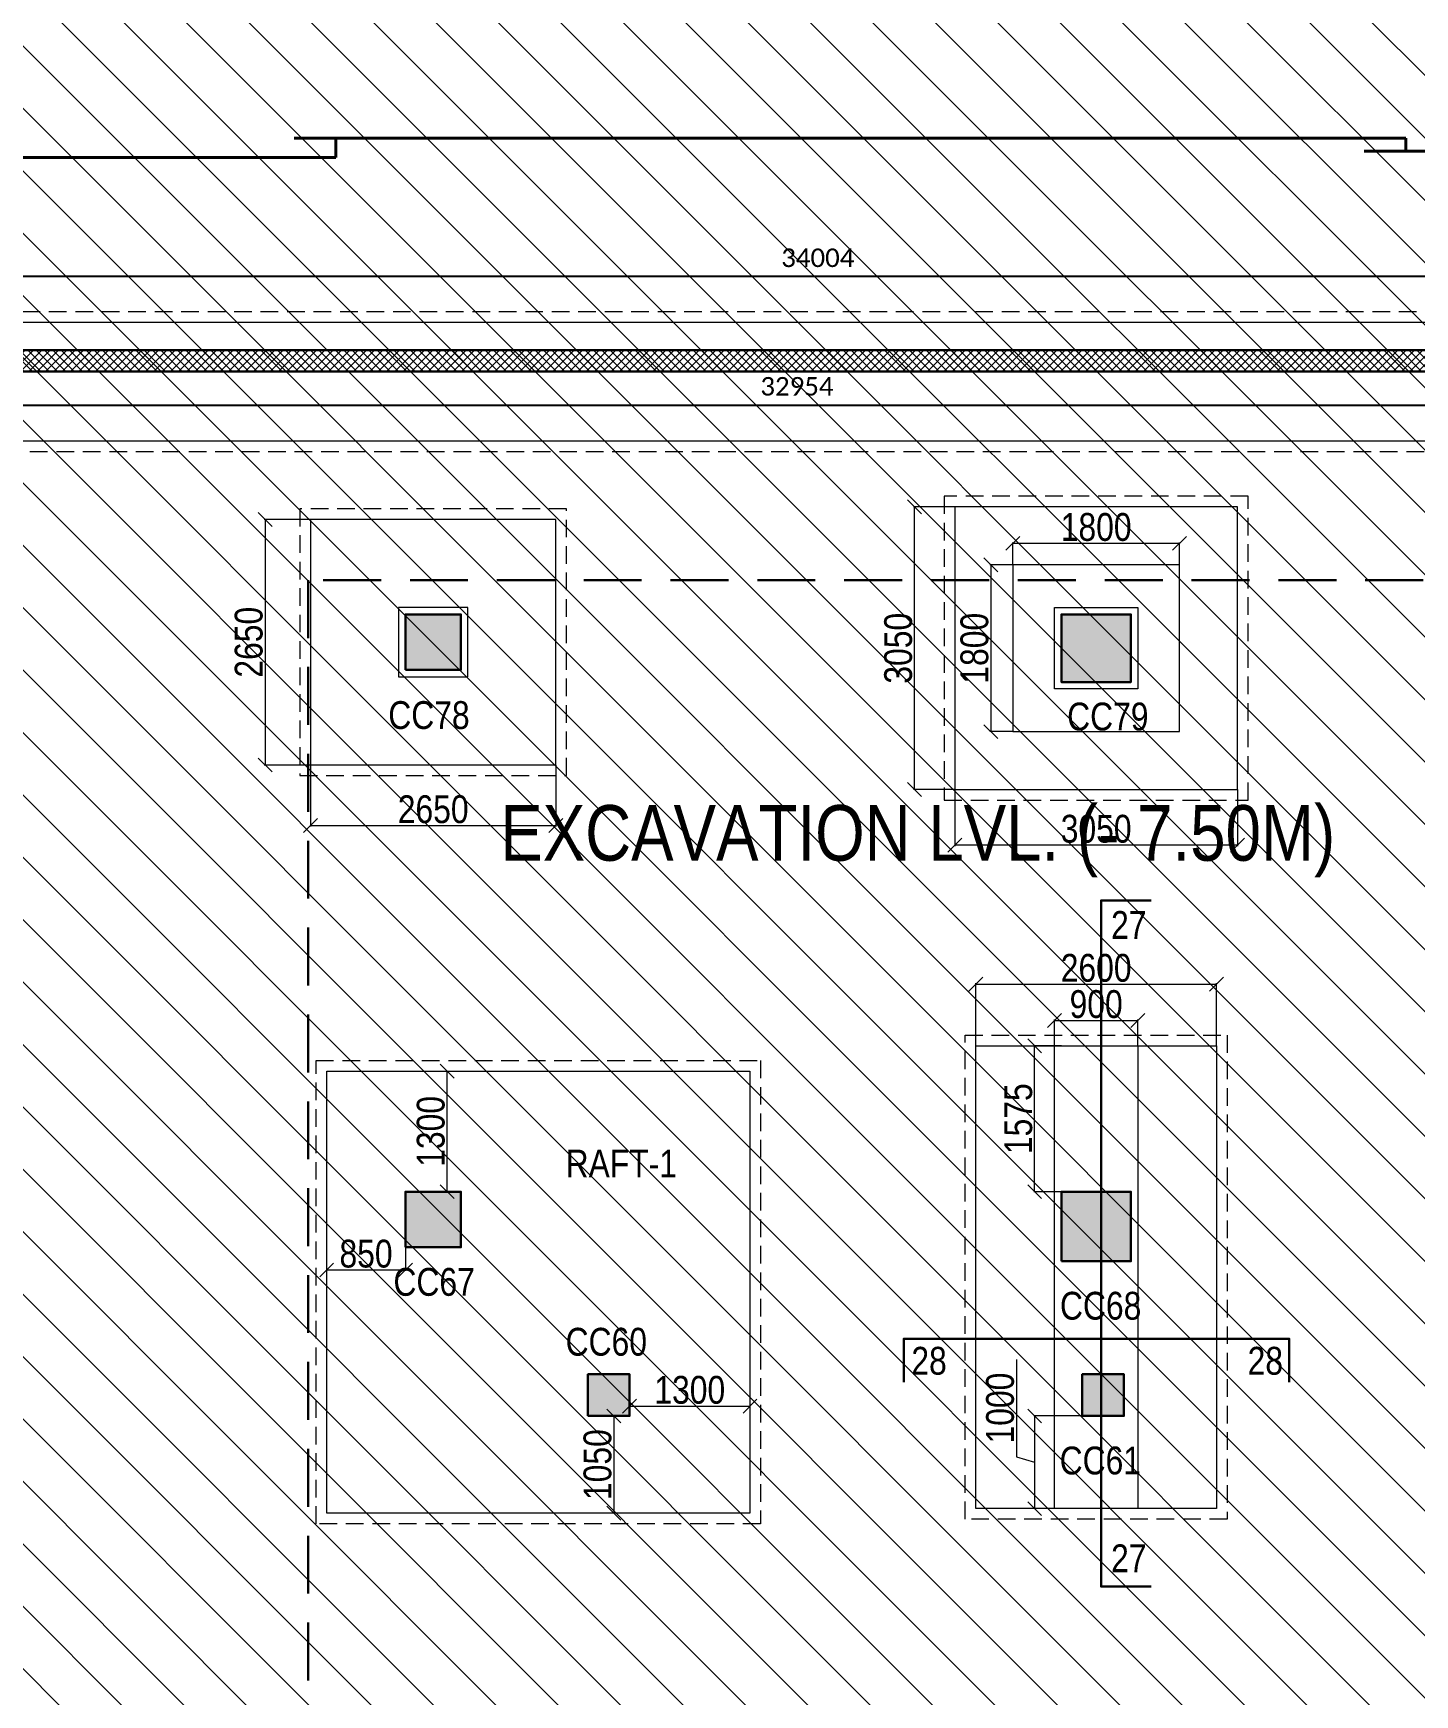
# Model space of a CAD drawing. Header units: millimetres. Extents: x 1112055 to 3390982, y -148532 to 766891.
# Drawn here: x 2761989 to 2776904, y 354733 to 372664 of the extents above; entities that cross this region are included whole.
import ezdxf

# ---------------------------------------------------------------- set-up
doc = ezdxf.new("R2010")
doc.units = ezdxf.units.MM
doc.header["$PDMODE"] = 35
doc.header["$PDSIZE"] = -25
doc.linetypes.add('DASHED2', pattern=[0.375, 0.25, -0.125])
doc.linetypes.add('Hidden', pattern=[9.525, 6.35, -3.175])
for name, color, linetype, lineweight in [('B COL. NO.', 3, 'Continuous', 20), ('B FINAL COLUMN', 1, 'Continuous', 30), ('B FOOTING', 49, 'Continuous', 20), ('B FOOTING DIM', 234, 'Continuous', 9), ('B HATCH', 250, 'Continuous', 0), ('B P.C.C', 251, 'Continuous', 0), ('EXCAVATION LINE', 236, 'Continuous', 30)]:
    doc.layers.add(name, color=color, linetype=linetype, lineweight=lineweight)
doc.layers.add('B Pedestal', color=7, linetype='Continuous', lineweight=9, true_color=0x5c8948)
doc.layers.add('B-COL HT', color=7, linetype='Continuous', lineweight=0, true_color=0x4e4f45)
doc.styles.add('Cali', font='calibri.ttf')
doc.styles.add('SWINC', font='swissc.ttf')
doc.dimstyles.new('1.100', dxfattribs={"dimtxt": 200, "dimasz": 100, "dimexe": 100, "dimexo": 100, "dimgap": 100, "dimtad": 1, "dimdec": 0, "dimzin": 0, "dimdsep": 46, "dimtxsty": 'Cali', "dimblk": 'OBLIQUE', "dimcen": 0, "dimdle": 100, "dimclrd": 256, "dimclre": 256, "dimclrt": 3, "dimadec": 0, "dimazin": 0, "dimtfac": 1, "dimtdec": 0, "dimtofl": 0, "dimtmove": 1, "dimatfit": 0, "dimfxl": 100, "dimfxlon": 1, "dimtolj": 1, "dimtzin": 0, "dimlwd": -1, "dimlwe": -1, "dimarcsym": 0})
doc.dimstyles.new('BHOOMI', dxfattribs={"dimtxt": 230, "dimasz": 150, "dimexe": 10, "dimexo": 0, "dimgap": 25, "dimtad": 1, "dimdec": 0, "dimzin": 0, "dimdsep": 46, "dimtxsty": 'SWINC', "dimblk": 'OBLIQUE', "dimcen": 0.09, "dimclrd": 250, "dimclre": 250, "dimclrt": 256, "dimaunit": 1, "dimadec": 3, "dimazin": 0, "dimtfac": 1, "dimtdec": 0, "dimtofl": 0, "dimtmove": 1, "dimatfit": 3, "dimfxl": 100, "dimtolj": 1, "dimtzin": 0, "dimlwd": 9, "dimlwe": 5, "dimarcsym": 0})

# ---------------------------------------------------------------- blocks, each defined once
blk = doc.blocks.new('_Oblique')
at = {"color": 0, "linetype": 'ByBlock', "lineweight": -2}
blk.add_line((-0.5, -0.5), (0.5, 0.5), dxfattribs=at)
blk = doc.blocks.new('*D4585')
at = {"layer": 'B FOOTING DIM', "color": 250, "lineweight": 5, "ltscale": 0.5, "transparency": 16777216}
for p, q in [((2764982, 367417), (2764482, 367417)), ((2764492, 367417), (2764492, 364767)), ((2764982, 364767), (2764482, 364767))]:
    blk.add_line(p, q, dxfattribs=at)
at = {"layer": 'Defpoints', "color": 0, "transparency": 16777216}
for p in [(2764982, 367417), (2764492, 364767), (2764982, 364767)]:
    blk.add_point(p, dxfattribs=at)
at = {"layer": 'B FOOTING DIM', "color": 250, "lineweight": 5, "transparency": 16777216, "xscale": 150, "yscale": 150, "zscale": 150}
for p, rotation in [((2764492, 367417), 90), ((2764492, 364767), 270)]:
    blk.add_blockref('_Oblique', p, dxfattribs=dict(at, rotation=rotation))
at = {"layer": 'B FOOTING DIM', "transparency": 16777216, "insert": (2764317, 366092), "char_height": 300, "attachment_point": 5, "rotation": 90, "style": 'SWINC'}
blk.add_mtext('\\A1;2650', dxfattribs=at)
blk = doc.blocks.new('*D4586')
at = {"layer": 'B FOOTING DIM', "color": 250, "lineweight": 5, "ltscale": 0.5, "transparency": 16777216}
for p, q in [((2764982, 364767), (2764982, 364103)), ((2767632, 364767), (2767632, 364103)), ((2764982, 364113), (2767632, 364113))]:
    blk.add_line(p, q, dxfattribs=at)
at = {"layer": 'Defpoints', "color": 0, "transparency": 16777216}
for p in [(2764982, 364767), (2767632, 364767), (2767632, 364113)]:
    blk.add_point(p, dxfattribs=at)
at = {"layer": 'B FOOTING DIM', "color": 250, "lineweight": 5, "transparency": 16777216, "xscale": 150, "yscale": 150, "zscale": 150, "rotation": 180}
blk.add_blockref('_Oblique', (2764982, 364113), dxfattribs=at)
at = {"layer": 'B FOOTING DIM', "color": 250, "lineweight": 5, "transparency": 16777216, "xscale": 150, "yscale": 150, "zscale": 150}
blk.add_blockref('_Oblique', (2767632, 364113), dxfattribs=at)
at = {"layer": 'B FOOTING DIM', "transparency": 16777216, "insert": (2766307, 364288), "char_height": 300, "attachment_point": 5, "style": 'SWINC'}
blk.add_mtext('\\A1;2650', dxfattribs=at)
blk = doc.blocks.new('*D4617')
at = {"layer": 'B FOOTING DIM', "color": 250, "lineweight": 5, "ltscale": 0.5, "transparency": 16777216}
for p, q in [((2771939, 367552), (2771493, 367552)), ((2771503, 364502), (2771503, 367552)), ((2771939, 364502), (2771493, 364502))]:
    blk.add_line(p, q, dxfattribs=at)
at = {"layer": 'Defpoints', "color": 0, "transparency": 16777216}
for p in [(2771503, 367552), (2771939, 367552), (2771939, 364502)]:
    blk.add_point(p, dxfattribs=at)
at = {"layer": 'B FOOTING DIM', "color": 250, "lineweight": 5, "transparency": 16777216, "xscale": 150, "yscale": 150, "zscale": 150}
for p, rotation in [((2771503, 367552), 90), ((2771503, 364502), 270)]:
    blk.add_blockref('_Oblique', p, dxfattribs=dict(at, rotation=rotation))
at = {"layer": 'B FOOTING DIM', "transparency": 16777216, "insert": (2771328, 366027), "char_height": 300, "attachment_point": 5, "rotation": 90, "style": 'SWINC'}
blk.add_mtext('\\A1;3050', dxfattribs=at)
blk = doc.blocks.new('*D4618')
at = {"layer": 'B FOOTING DIM', "color": 250, "lineweight": 5, "ltscale": 0.5, "transparency": 16777216}
for p, q in [((2771939, 364502), (2771939, 363892)), ((2774989, 364502), (2774989, 363892)), ((2774989, 363902), (2771939, 363902))]:
    blk.add_line(p, q, dxfattribs=at)
at = {"layer": 'Defpoints', "color": 0, "transparency": 16777216}
for p in [(2771939, 364502), (2774989, 364502), (2771939, 363902)]:
    blk.add_point(p, dxfattribs=at)
at = {"layer": 'B FOOTING DIM', "color": 250, "lineweight": 5, "transparency": 16777216, "xscale": 150, "yscale": 150, "zscale": 150, "rotation": 180}
blk.add_blockref('_Oblique', (2771939, 363902), dxfattribs=at)
at = {"layer": 'B FOOTING DIM', "color": 250, "lineweight": 5, "transparency": 16777216, "xscale": 150, "yscale": 150, "zscale": 150}
blk.add_blockref('_Oblique', (2774989, 363902), dxfattribs=at)
at = {"layer": 'B FOOTING DIM', "transparency": 16777216, "insert": (2773464, 364077), "char_height": 300, "attachment_point": 5, "style": 'SWINC'}
blk.add_mtext('\\A1;3050', dxfattribs=at)
blk = doc.blocks.new('*D4619')
at = {"layer": 'B FOOTING DIM', "color": 250, "lineweight": 5, "ltscale": 0.5, "transparency": 16777216}
for p, q in [((2772564, 366927), (2772564, 367169)), ((2774364, 367159), (2772564, 367159)), ((2774364, 366927), (2774364, 367169))]:
    blk.add_line(p, q, dxfattribs=at)
at = {"layer": 'Defpoints', "color": 0, "transparency": 16777216}
for p in [(2772564, 367159), (2772564, 366927), (2774364, 366927)]:
    blk.add_point(p, dxfattribs=at)
at = {"layer": 'B FOOTING DIM', "color": 250, "lineweight": 5, "transparency": 16777216, "xscale": 150, "yscale": 150, "zscale": 150, "rotation": 180}
blk.add_blockref('_Oblique', (2772564, 367159), dxfattribs=at)
at = {"layer": 'B FOOTING DIM', "color": 250, "lineweight": 5, "transparency": 16777216, "xscale": 150, "yscale": 150, "zscale": 150}
blk.add_blockref('_Oblique', (2774364, 367159), dxfattribs=at)
at = {"layer": 'B FOOTING DIM', "transparency": 16777216, "insert": (2773464, 367334), "char_height": 300, "attachment_point": 5, "style": 'SWINC'}
blk.add_mtext('\\A1;1800', dxfattribs=at)
blk = doc.blocks.new('*D4620')
at = {"layer": 'B FOOTING DIM', "color": 250, "lineweight": 5, "ltscale": 0.5, "transparency": 16777216}
for p, q in [((2772564, 366927), (2772316, 366927)), ((2772326, 366927), (2772326, 365127)), ((2772564, 365127), (2772316, 365127))]:
    blk.add_line(p, q, dxfattribs=at)
at = {"layer": 'Defpoints', "color": 0, "transparency": 16777216}
for p in [(2772564, 366927), (2772326, 365127), (2772564, 365127)]:
    blk.add_point(p, dxfattribs=at)
at = {"layer": 'B FOOTING DIM', "color": 250, "lineweight": 5, "transparency": 16777216, "xscale": 150, "yscale": 150, "zscale": 150}
for p, rotation in [((2772326, 366927), 90), ((2772326, 365127), 270)]:
    blk.add_blockref('_Oblique', p, dxfattribs=dict(at, rotation=rotation))
at = {"layer": 'B FOOTING DIM', "transparency": 16777216, "insert": (2772151, 366027), "char_height": 300, "attachment_point": 5, "rotation": 90, "style": 'SWINC'}
blk.add_mtext('\\A1;1800', dxfattribs=at)
blk = doc.blocks.new('*D4631')
at = {"layer": 'B FOOTING DIM', "color": 250, "lineweight": 5, "ltscale": 0.5, "transparency": 16777216}
for p, q in [((2773089, 361737), (2772790, 361737)), ((2772800, 360162), (2772800, 361737)), ((2773089, 360162), (2772790, 360162))]:
    blk.add_line(p, q, dxfattribs=at)
at = {"layer": 'Defpoints', "color": 0, "transparency": 16777216}
for p in [(2772800, 361737), (2773089, 361737), (2773089, 360162)]:
    blk.add_point(p, dxfattribs=at)
at = {"layer": 'B FOOTING DIM', "color": 250, "lineweight": 5, "transparency": 16777216, "xscale": 150, "yscale": 150, "zscale": 150}
for p, rotation in [((2772800, 361737), 90), ((2772800, 360162), 270)]:
    blk.add_blockref('_Oblique', p, dxfattribs=dict(at, rotation=rotation))
at = {"layer": 'B FOOTING DIM', "transparency": 16777216, "insert": (2772625, 360950), "char_height": 300, "attachment_point": 5, "rotation": 90, "style": 'SWINC'}
blk.add_mtext('\\A1;1575', dxfattribs=at)
blk = doc.blocks.new('*D4632')
at = {"layer": 'B FOOTING DIM', "color": 250, "lineweight": 5, "ltscale": 0.5, "transparency": 16777216}
for p, q in [((2772603, 358352), (2772603, 357302)), ((2773314, 357742), (2772790, 357742)), ((2772800, 357742), (2772800, 356742)), ((2772603, 357302), (2772800, 357242)), ((2773314, 356742), (2772790, 356742))]:
    blk.add_line(p, q, dxfattribs=at)
at = {"layer": 'Defpoints', "color": 0, "transparency": 16777216}
for p in [(2773314, 357742), (2772800, 356742), (2773314, 356742)]:
    blk.add_point(p, dxfattribs=at)
at = {"layer": 'B FOOTING DIM', "color": 250, "lineweight": 5, "transparency": 16777216, "xscale": 150, "yscale": 150, "zscale": 150}
for p, rotation in [((2772800, 357742), 90), ((2772800, 356742), 270)]:
    blk.add_blockref('_Oblique', p, dxfattribs=dict(at, rotation=rotation))
at = {"layer": 'B FOOTING DIM', "transparency": 16777216, "insert": (2772428, 357827), "char_height": 300, "attachment_point": 5, "rotation": 90, "style": 'SWINC'}
blk.add_mtext('\\A1;1000', dxfattribs=at)
blk = doc.blocks.new('*D4633')
at = {"layer": 'B FOOTING DIM', "color": 250, "lineweight": 5, "ltscale": 0.5, "transparency": 16777216}
for p, q in [((2773014, 361737), (2773014, 362020)), ((2773014, 362010), (2773914, 362010)), ((2773914, 361737), (2773914, 362020))]:
    blk.add_line(p, q, dxfattribs=at)
at = {"layer": 'Defpoints', "color": 0, "transparency": 16777216}
for p in [(2773914, 362010), (2773014, 361737), (2773914, 361737)]:
    blk.add_point(p, dxfattribs=at)
at = {"layer": 'B FOOTING DIM', "color": 250, "lineweight": 5, "transparency": 16777216, "xscale": 150, "yscale": 150, "zscale": 150, "rotation": 180}
blk.add_blockref('_Oblique', (2773014, 362010), dxfattribs=at)
at = {"layer": 'B FOOTING DIM', "color": 250, "lineweight": 5, "transparency": 16777216, "xscale": 150, "yscale": 150, "zscale": 150}
blk.add_blockref('_Oblique', (2773914, 362010), dxfattribs=at)
at = {"layer": 'B FOOTING DIM', "transparency": 16777216, "insert": (2773464, 362185), "char_height": 300, "attachment_point": 5, "style": 'SWINC'}
blk.add_mtext('\\A1;900', dxfattribs=at)
blk = doc.blocks.new('*D4634')
at = {"layer": 'B FOOTING DIM', "color": 250, "lineweight": 5, "ltscale": 0.5, "transparency": 16777216}
for p, q in [((2772164, 361737), (2772164, 362411)), ((2772164, 362401), (2774764, 362401)), ((2774764, 361737), (2774764, 362411))]:
    blk.add_line(p, q, dxfattribs=at)
at = {"layer": 'Defpoints', "color": 0, "transparency": 16777216}
for p in [(2774764, 362401), (2772164, 361737), (2774764, 361737)]:
    blk.add_point(p, dxfattribs=at)
at = {"layer": 'B FOOTING DIM', "color": 250, "lineweight": 5, "transparency": 16777216, "xscale": 150, "yscale": 150, "zscale": 150, "rotation": 180}
blk.add_blockref('_Oblique', (2772164, 362401), dxfattribs=at)
at = {"layer": 'B FOOTING DIM', "color": 250, "lineweight": 5, "transparency": 16777216, "xscale": 150, "yscale": 150, "zscale": 150}
blk.add_blockref('_Oblique', (2774764, 362401), dxfattribs=at)
at = {"layer": 'B FOOTING DIM', "transparency": 16777216, "insert": (2773464, 362576), "char_height": 300, "attachment_point": 5, "style": 'SWINC'}
blk.add_mtext('\\A1;2600', dxfattribs=at)
blk = doc.blocks.new('*D4686')
at = {"layer": 'B FOOTING DIM', "color": 250, "lineweight": 5, "ltscale": 0.5, "transparency": 16777216}
for p, q in [((2768427, 357987), (2768427, 357837)), ((2769727, 357971), (2769727, 357837)), ((2768427, 357847), (2769727, 357847))]:
    blk.add_line(p, q, dxfattribs=at)
at = {"layer": 'Defpoints', "color": 0, "transparency": 16777216}
for p in [(2768427, 357987), (2769727, 357971), (2769727, 357847)]:
    blk.add_point(p, dxfattribs=at)
at = {"layer": 'B FOOTING DIM', "color": 250, "lineweight": 5, "transparency": 16777216, "xscale": 150, "yscale": 150, "zscale": 150, "rotation": 180}
blk.add_blockref('_Oblique', (2768427, 357847), dxfattribs=at)
at = {"layer": 'B FOOTING DIM', "color": 250, "lineweight": 5, "transparency": 16777216, "xscale": 150, "yscale": 150, "zscale": 150}
blk.add_blockref('_Oblique', (2769727, 357847), dxfattribs=at)
at = {"layer": 'B FOOTING DIM', "transparency": 16777216, "insert": (2769077, 358022), "char_height": 300, "attachment_point": 5, "style": 'SWINC'}
blk.add_mtext('\\A1;1300', dxfattribs=at)
blk = doc.blocks.new('*D4687')
at = {"layer": 'B FOOTING DIM', "color": 250, "lineweight": 5, "ltscale": 0.5, "transparency": 16777216}
for p, q in [((2765157, 359657), (2765157, 359307)), ((2766007, 359662), (2766007, 359307)), ((2766007, 359317), (2765157, 359317))]:
    blk.add_line(p, q, dxfattribs=at)
at = {"layer": 'Defpoints', "color": 0, "transparency": 16777216}
for p in [(2765157, 359657), (2766007, 359662), (2765157, 359317)]:
    blk.add_point(p, dxfattribs=at)
at = {"layer": 'B FOOTING DIM', "color": 250, "lineweight": 5, "transparency": 16777216, "xscale": 150, "yscale": 150, "zscale": 150, "rotation": 180}
blk.add_blockref('_Oblique', (2765157, 359317), dxfattribs=at)
at = {"layer": 'B FOOTING DIM', "color": 250, "lineweight": 5, "transparency": 16777216, "xscale": 150, "yscale": 150, "zscale": 150}
blk.add_blockref('_Oblique', (2766007, 359317), dxfattribs=at)
at = {"layer": 'B FOOTING DIM', "transparency": 16777216, "insert": (2765582, 359492), "char_height": 300, "attachment_point": 5, "style": 'SWINC'}
blk.add_mtext('\\A1;850', dxfattribs=at)
blk = doc.blocks.new('*D4688')
at = {"layer": 'B FOOTING DIM', "color": 250, "lineweight": 5, "ltscale": 0.5, "transparency": 16777216}
for p, q in [((2768427, 357742), (2768247, 357742)), ((2768257, 357742), (2768257, 356692)), ((2768427, 356692), (2768247, 356692))]:
    blk.add_line(p, q, dxfattribs=at)
at = {"layer": 'Defpoints', "color": 0, "transparency": 16777216}
for p in [(2768427, 357742), (2768257, 356692), (2768427, 356692)]:
    blk.add_point(p, dxfattribs=at)
at = {"layer": 'B FOOTING DIM', "color": 250, "lineweight": 5, "transparency": 16777216, "xscale": 150, "yscale": 150, "zscale": 150}
for p, rotation in [((2768257, 357742), 90), ((2768257, 356692), 270)]:
    blk.add_blockref('_Oblique', p, dxfattribs=dict(at, rotation=rotation))
at = {"layer": 'B FOOTING DIM', "transparency": 16777216, "insert": (2768082, 357217), "char_height": 300, "attachment_point": 5, "rotation": 90, "style": 'SWINC'}
blk.add_mtext('\\A1;1050', dxfattribs=at)
blk = doc.blocks.new('*D4689')
at = {"layer": 'B FOOTING DIM', "color": 250, "lineweight": 5, "ltscale": 0.5, "transparency": 16777216}
for p, q in [((2766307, 361463), (2766467, 361463)), ((2766457, 360162), (2766457, 361463)), ((2766307, 360162), (2766467, 360162))]:
    blk.add_line(p, q, dxfattribs=at)
at = {"layer": 'Defpoints', "color": 0, "transparency": 16777216}
for p in [(2766307, 361463), (2766457, 361463), (2766307, 360162)]:
    blk.add_point(p, dxfattribs=at)
at = {"layer": 'B FOOTING DIM', "color": 250, "lineweight": 5, "transparency": 16777216, "xscale": 150, "yscale": 150, "zscale": 150}
for p, rotation in [((2766457, 361463), 90), ((2766457, 360162), 270)]:
    blk.add_blockref('_Oblique', p, dxfattribs=dict(at, rotation=rotation))
at = {"layer": 'B FOOTING DIM', "transparency": 16777216, "insert": (2766282, 360813), "char_height": 300, "attachment_point": 5, "rotation": 90, "style": 'SWINC'}
blk.add_mtext('\\A1;1300', dxfattribs=at)
blk = doc.blocks.new('*D6821')
at = {"transparency": 16777216}
for p, q in [((2753657, 368651), (2786811, 368651)), ((2753757, 368651), (2753757, 368551)), ((2786711, 368651), (2786711, 368551))]:
    blk.add_line(p, q, dxfattribs=at)
at = {"layer": 'Defpoints', "color": 0, "lineweight": 40, "transparency": 16777216}
for p in [(2753757, 369243), (2786711, 369013), (2786711, 368651)]:
    blk.add_point(p, dxfattribs=at)
at = {"transparency": 16777216, "xscale": 100, "yscale": 100, "zscale": 100, "rotation": 180}
blk.add_blockref('_Oblique', (2753757, 368651), dxfattribs=at)
at = {"transparency": 16777216, "xscale": 100, "yscale": 100, "zscale": 100}
blk.add_blockref('_Oblique', (2786711, 368651), dxfattribs=at)
at = {"color": 3, "lineweight": 40, "transparency": 16777216, "insert": (2770234, 368853), "char_height": 200, "attachment_point": 5, "style": 'Cali'}
blk.add_mtext('\\A1;32954', dxfattribs=at)
blk = doc.blocks.new('*D6824')
at = {"transparency": 16777216}
for p, q in [((2753457, 370038), (2753457, 370138)), ((2787461, 370038), (2787461, 370138)), ((2787561, 370038), (2753357, 370038))]:
    blk.add_line(p, q, dxfattribs=at)
at = {"layer": 'Defpoints', "color": 0, "lineweight": 40, "transparency": 16777216}
for p in [(2753457, 370038), (2753457, 369543), (2787461, 368263)]:
    blk.add_point(p, dxfattribs=at)
at = {"transparency": 16777216, "xscale": 100, "yscale": 100, "zscale": 100, "rotation": 180}
blk.add_blockref('_Oblique', (2753457, 370038), dxfattribs=at)
at = {"transparency": 16777216, "xscale": 100, "yscale": 100, "zscale": 100}
blk.add_blockref('_Oblique', (2787461, 370038), dxfattribs=at)
at = {"color": 3, "lineweight": 40, "transparency": 16777216, "insert": (2770459, 370240), "char_height": 200, "attachment_point": 5, "style": 'Cali'}
blk.add_mtext('\\A1;34004', dxfattribs=at)

msp = doc.modelspace()

# ---------------------------------------------------------------- hatches: boundary and pattern name
at = {"layer": 'B HATCH', "lineweight": 0}
h = msp.add_hatch(dxfattribs=at)
h.set_pattern_fill('ANSI37', color=250, scale=20, style=0)
h.set_pattern_definition([(45, (1040446.71, -149308.41), (-44.9012806, 44.9012806), []), (135, (1040446.71, -149308.41), (-44.9012806, -44.9012806), [])])
h.paths.add_polyline_path([(2817077.2, 369281.5), (2817077.2, 372824.4), (2809902.2, 372698.5), (2809902.2, 369281.7)], flags=16)
h.paths.add_polyline_path([(2791213.2, 369828.2), (2796162.2, 369828.2), (2796162.2, 372457.1), (2791213.2, 372370.2)], flags=16)
h.paths.add_polyline_path([(2798052.2, 372490.5), (2798502.2, 372498.4), (2798502.2, 369281.2), (2798052.2, 369281.2)], flags=16)
h.paths.add_polyline_path([(2753987.2, 369013), (2753987.2, 260347.4), (2804447.2, 260347.4), (2804447.2, 300147.4), (2817077.2, 300147.4), (2817077.2, 369051.5), (2798038.8, 369052), (2798038.8, 366392.4), (2797822.2, 366392.4), (2797822.2, 372486.5), (2796392.2, 372461.4), (2796392.2, 366392.4), (2796162.2, 366392.4), (2796162.2, 369598.2), (2786711.2, 369598.2), (2786711.2, 369013)], flags=16)
h.paths.add_polyline_path([(2809676.9, 372694.5), (2809676.9, 369281.7), (2802247.2, 369281.9), (2802247.2, 372564.1)], flags=16)
h.paths.add_polyline_path([(2798732.2, 369282), (2798732.2, 372502.4), (2802017.2, 372560.1), (2802017.2, 369281.9)], flags=16)
h.paths.add_polyline_path([(2786481.2, 369243), (2753757.2, 369243), (2753757.2, 260117.4), (2804677.2, 260117.4), (2804677.2, 299917.4), (2817307.2, 299917.4), (2817307.2, 373058.5), (2790983.2, 372596.5), (2790983.2, 369828.2), (2786481.2, 369828.2)])
at = {"layer": 'B-COL HT', "lineweight": 0}
h = msp.add_hatch(color=250, dxfattribs=at)
h.dxf.hatch_style = 1
h.paths.add_polyline_path([(2766007.2, 365792.4), (2766607.2, 365792.4), (2766607.2, 366392.4), (2766007.2, 366392.4)])
h = msp.add_hatch(color=250, dxfattribs=at)
h.dxf.hatch_style = 1
h.paths.add_polyline_path([(2773088.9, 365662.4), (2773838.9, 365662.4), (2773838.9, 366392.4), (2773088.9, 366392.4)])
h = msp.add_hatch(color=250, dxfattribs=at)
h.dxf.hatch_style = 1
h.paths.add_polyline_path([(2766007.2, 359562.4), (2766607.2, 359562.4), (2766607.2, 360162.4), (2766007.2, 360162.4)])
h = msp.add_hatch(color=250, dxfattribs=at)
h.dxf.hatch_style = 1
h.paths.add_polyline_path([(2773088.9, 359412.4), (2773838.9, 359412.4), (2773838.9, 360162.4), (2773088.9, 360162.4)])
h = msp.add_hatch(color=250, dxfattribs=at)
h.dxf.hatch_style = 1
h.paths.add_polyline_path([(2767977.2, 357742.4), (2768427.2, 357742.4), (2768427.2, 358192.4), (2767977.2, 358192.4)])
h = msp.add_hatch(color=250, dxfattribs=at)
h.dxf.hatch_style = 1
h.paths.add_polyline_path([(2767977.2, 357742.4), (2768427.2, 357742.4), (2768427.2, 358192.4), (2767977.2, 358192.4)])
h = msp.add_hatch(color=250, dxfattribs=at)
h.dxf.hatch_style = 1
h.paths.add_polyline_path([(2773313.9, 357742.4), (2773763.9, 357742.4), (2773763.9, 358192.4), (2773313.9, 358192.4)])
at = {"layer": 'EXCAVATION LINE', "lineweight": 0}
h = msp.add_hatch(dxfattribs=at)
h.set_pattern_fill('ANSI31', color=250, scale=150, angle=270)
h.set_pattern_definition([(315, (931955.6, -148808.4), (336.7596, 336.7596), [])])
h.paths.add_polyline_path([(2806897.2, 349752.4), (2806897.2, 356982.4), (2814207.2, 356982.4), (2814207.2, 349752.4)])
h.paths.add_polyline_path([(2804690.6, 337547.4), (2804690.6, 337147.1), (2812646.9, 337147.1), (2812646.9, 329467.6), (2802846.9, 329467.6), (2802846.9, 331747.4), (2798890.6, 331747.4), (2798890.6, 337547.4)])
h.paths.add_polyline_path([(2753042.2, 321417.4), (2818615.6, 321417.4), (2818615.6, 375249.3), (2753042.2, 375249.3)])

# ---------------------------------------------------------------- linework, layer by layer
at = {"color": 4, "lineweight": 40}
for p, q in [((2765257.2, 371531.6), (2764807.2, 371531.6)), ((2764807.2, 371531.6), (2776807.2, 371531.6)), ((2765257.2, 371324), (2765257.2, 371531.6)), ((2776807.2, 371392.2), (2776357.2, 371392.2)), ((2776357.2, 371392.2), (2788357.2, 371392.2)), ((2776807.2, 371531.6), (2776807.2, 371392.2)), ((2753757.2, 371324), (2765257.2, 371324))]:
    msp.add_line(p, q, dxfattribs=at)
at = {"color": 16, "linetype": 'DASHED2', "lineweight": 30, "ltscale": 2500}
msp.add_lwpolyline([(2764957.2, 324917.4), (2817307.2, 324917.4), (2817307.2, 366762.4), (2764957.2, 366762.4)], close=True, dxfattribs=at)
at = {"color": 6, "lineweight": 30}
for points in [[(2774056.6, 363305.5), (2773516.6, 363305.5), (2773516.6, 355900.5), (2774056.6, 355900.5)], [(2771386.6, 358105.5), (2771386.6, 358575.5), (2775547.7, 358575.5), (2775547.7, 358105.5)]]:
    msp.add_lwpolyline(points, dxfattribs=at)
at = {"layer": 'B FINAL COLUMN', "color": 16, "lineweight": 30}
msp.add_lwpolyline([(2786481.2, 369243), (2753757.2, 369243), (2753757.2, 260117.4), (2804677.2, 260117.4), (2804677.2, 299917.4), (2817307.2, 299917.4), (2817307.2, 373058.5), (2790983.2, 372596.5), (2790983.2, 369828.2), (2786481.2, 369828.2), (2786481.2, 369243)], dxfattribs=at)
msp.add_lwpolyline([(2753987.2, 260347.4), (2804447.2, 260347.4), (2804447.2, 300147.4), (2817077.2, 300147.4), (2817077.2, 369051.5), (2798038.8, 369052), (2798038.8, 366392.4), (2797822.2, 366392.4), (2797822.2, 372486.5), (2796392.2, 372461.4), (2796392.2, 366392.4), (2796162.2, 366392.4), (2796162.2, 369598.2), (2786711.2, 369598.2), (2786711.2, 369013), (2753987.2, 369013)], close=True, dxfattribs=at)
at = {"layer": 'B FINAL COLUMN'}
for points in [[(2766007.2, 365792.4), (2766607.2, 365792.4), (2766607.2, 366392.4), (2766007.2, 366392.4)], [(2773088.9, 366392.4), (2773838.9, 366392.4), (2773838.9, 365662.4), (2773088.9, 365662.4)], [(2766007.2, 359562.4), (2766607.2, 359562.4), (2766607.2, 360162.4), (2766007.2, 360162.4)], [(2773088.9, 359412.4), (2773838.9, 359412.4), (2773838.9, 360162.4), (2773088.9, 360162.4)]]:
    msp.add_lwpolyline(points, close=True, dxfattribs=at)
at = {"layer": 'B FINAL COLUMN', "color": 5}
msp.add_lwpolyline([(2773088.9, 365662.4), (2773838.9, 365662.4), (2773838.9, 366392.4), (2773088.9, 366392.4)], close=True, dxfattribs=at)
at = {"layer": 'B FINAL COLUMN', "color": 4}
msp.add_lwpolyline([(2767977.2, 357742.4), (2768427.2, 357742.4), (2768427.2, 358192.4), (2767977.2, 358192.4)], close=True, dxfattribs=at)
at = {"layer": 'B FINAL COLUMN', "color": 1}
for points in [[(2767977.2, 357742.4), (2768427.2, 357742.4), (2768427.2, 358192.4), (2767977.2, 358192.4)], [(2773313.9, 357742.4), (2773763.9, 357742.4), (2773763.9, 358192.4), (2773313.9, 358192.4)]]:
    msp.add_lwpolyline(points, close=True, dxfattribs=at)
at = {"layer": 'B FOOTING'}
for points in [[(2817607.2, 367662.4), (2817607.2, 373363.8), (2790683.2, 372891.3), (2790683.2, 370128.2), (2786181.2, 370128.2), (2786181.2, 369543), (2753457.2, 369543), (2753457.2, 367317.6)], [(2795412.2, 367737.4), (2795412.2, 368848.2), (2787461.2, 368848.2), (2787461.2, 368263), (2754737.2, 368263), (2754737.2, 367317.6)]]:
    msp.add_lwpolyline(points, dxfattribs=at)
for points in [[(2764982.2, 364767.4), (2767632.2, 364767.4), (2767632.2, 367417.4), (2764982.2, 367417.4)], [(2771938.9, 364502.4), (2774988.9, 364502.4), (2774988.9, 367552.4), (2771938.9, 367552.4)], [(2772563.9, 365127.4), (2774363.9, 365127.4), (2774363.9, 366927.4), (2772563.9, 366927.4)], [(2772163.9, 361737.4), (2774763.9, 361737.4), (2774763.9, 356742.4), (2772163.9, 356742.4)], [(2769727, 356692.4), (2765157.1, 356692.4), (2765157.1, 361462.7), (2769727, 361462.7)]]:
    msp.add_lwpolyline(points, close=True, dxfattribs=at)
at = {"layer": 'B P.C.C', "color": 250, "linetype": 'Hidden', "lineweight": 0, "ltscale": 30}
for points in [[(2817722.2, 367777.4), (2817722.2, 373480.8), (2790568.2, 373004.3), (2790568.2, 370243.2), (2786066.2, 370243.2), (2786066.2, 369658), (2753342.2, 369658), (2753342.2, 367432.6)], [(2795297.2, 367852.4), (2795297.2, 368733.2), (2787576.2, 368733.2), (2787576.2, 368148), (2754852.2, 368148), (2754852.2, 367432.6)]]:
    msp.add_lwpolyline(points, dxfattribs=at)
for points in [[(2771823.9, 364387.4), (2775103.9, 364387.4), (2775103.9, 367667.4), (2771823.9, 367667.4)], [(2764867.2, 364652.4), (2767747.2, 364652.4), (2767747.2, 367532.4), (2764867.2, 367532.4)], [(2772048.9, 361852.4), (2774878.9, 361852.4), (2774878.9, 356627.4), (2772048.9, 356627.4)], [(2769842, 356577.4), (2765042.1, 356577.4), (2765042.1, 361577.7), (2769842, 361577.7)]]:
    msp.add_lwpolyline(points, close=True, dxfattribs=at)
at = {"layer": 'B Pedestal', "color": 87, "lineweight": 9}
for points in [[(2765932.2, 365717.4), (2766682.2, 365717.4), (2766682.2, 366467.4), (2765932.2, 366467.4)], [(2773013.9, 366467.4), (2773913.9, 366467.4), (2773913.9, 365587.4), (2773013.9, 365587.4)], [(2773013.9, 361737.4), (2773913.9, 361737.4), (2773913.9, 356742.4), (2773013.9, 356742.4)]]:
    msp.add_lwpolyline(points, close=True, dxfattribs=at)

# ---------------------------------------------------------------- texts
at = {"color": 6, "lineweight": 30, "style": 'SWINC'}
for s, p in [('27', (2773625.1, 362891)), ('RAFT-1', (2767736.6, 360315.5)), ('28', (2771469, 358187.7)), ('28', (2775099, 358187.7)), ('27', (2773625.1, 356056))]:
    msp.add_text(s, height=300, dxfattribs=at).set_placement(p)
at = {"layer": 'B COL. NO.', "style": 'SWINC'}
for s, p in [('CC78', (2765822.4, 365156)), ('CC79', (2773151.1, 365140.4)), ('CC67', (2765878.1, 359038.9)), ('CC68', (2773073.4, 358781.5)), ('CC60', (2767736.7, 358392.8)), ('CC61', (2773070, 357111.5))]:
    msp.add_text(s, height=300, dxfattribs=at).set_placement(p)
at = {"layer": 'EXCAVATION LINE', "color": 75, "style": 'SWINC'}
msp.add_text('EXCAVATION LVL. (- 7.50M) ', height=600, dxfattribs=at).set_placement((2767031.2, 363734))

# ---------------------------------------------------------------- dimensions: what is measured, and where the dimension line sits
at = {"color": 4, "lineweight": 40}
for base, p1, p2, picture, middle in [((2753457.2, 370037.8), (2787461.2, 368263), (2753457.2, 369543), '*D6824', (2770459.2, 370240.3)), ((2786711.2, 368650.9), (2753757.2, 369243), (2786711.2, 369013), '*D6821', (2770234.2, 368853.3))]:
    dim = msp.add_linear_dim(base=base, p1=p1, p2=p2, dimstyle='1.100', override={"dimfxl": 0.18, "dimarcsym": 2}, dxfattribs=at)
    dim.commit()
    dim.dimension.update_dxf_attribs({"geometry": picture, "text_midpoint": middle})
at = {"layer": 'B FOOTING DIM', "color": 250, "ltscale": 0.5}
for base, p1, p2, angle, picture, middle in [((2771503.4, 367552.4), (2771938.9, 364502.4), (2771938.9, 367552.4), 90, '*D4617', (2771328.4, 366027.4)), ((2764492.4, 364767.4), (2764982.2, 367417.4), (2764982.2, 364767.4), 90, '*D4585', (2764317.4, 366092.4)), ((2772326.5, 365127.4), (2772563.9, 366927.4), (2772563.9, 365127.4), 90, '*D4620', (2772151.5, 366027.4)), ((2772800.2, 361737.4), (2773088.9, 360162.4), (2773088.9, 361737.4), 90, '*D4631', (2772625.2, 360949.9)), ((2766456.6, 361462.7), (2766307.2, 360162.4), (2766307.2, 361462.7), 270, '*D4689', (2766281.6, 360812.6)), ((2765157.1, 359317.3), (2766007.2, 359662.4), (2765157.1, 359656.5), 180, '*D4687', (2765582.2, 359492.3)), ((2772800.2, 356742.4), (2773313.9, 357742.4), (2773313.9, 356742.4), 90, '*D4632', (2772427.7, 357326.7)), ((2769727, 357847.2), (2768427.2, 357987.4), (2769727, 357971), 180, '*D4686', (2769077.1, 358022.2)), ((2768256.6, 356692.4), (2768427.2, 357742.4), (2768427.2, 356692.4), 270, '*D4688', (2768081.6, 357217.4))]:
    dim = msp.add_linear_dim(base=base, p1=p1, p2=p2, angle=angle, dimstyle='BHOOMI', override={"dimtxt": 300, "dimlwd": 5}, dxfattribs=at)
    dim.commit()
    dim.dimension.update_dxf_attribs({"geometry": picture, "text_midpoint": middle})
for base, p1, p2, picture, middle in [((2772563.9, 367158.7), (2774363.9, 366927.4), (2772563.9, 366927.4), '*D4619', (2773463.9, 367333.7)), ((2767632.2, 364113.1), (2764982.2, 364767.4), (2767632.2, 364767.4), '*D4586', (2766307.2, 364288.1)), ((2771938.9, 363902), (2774988.9, 364502.4), (2771938.9, 364502.4), '*D4618', (2773463.9, 364077)), ((2774763.9, 362401.1), (2772163.9, 361737.4), (2774763.9, 361737.4), '*D4634', (2773463.9, 362576.1)), ((2773913.9, 362010.2), (2773013.9, 361737.4), (2773913.9, 361737.4), '*D4633', (2773463.9, 362185.2))]:
    dim = msp.add_linear_dim(base=base, p1=p1, p2=p2, dimstyle='BHOOMI', override={"dimtxt": 300, "dimlwd": 5}, dxfattribs=at)
    dim.commit()
    dim.dimension.update_dxf_attribs({"geometry": picture, "text_midpoint": middle})

doc.saveas('drawing.dxf')
